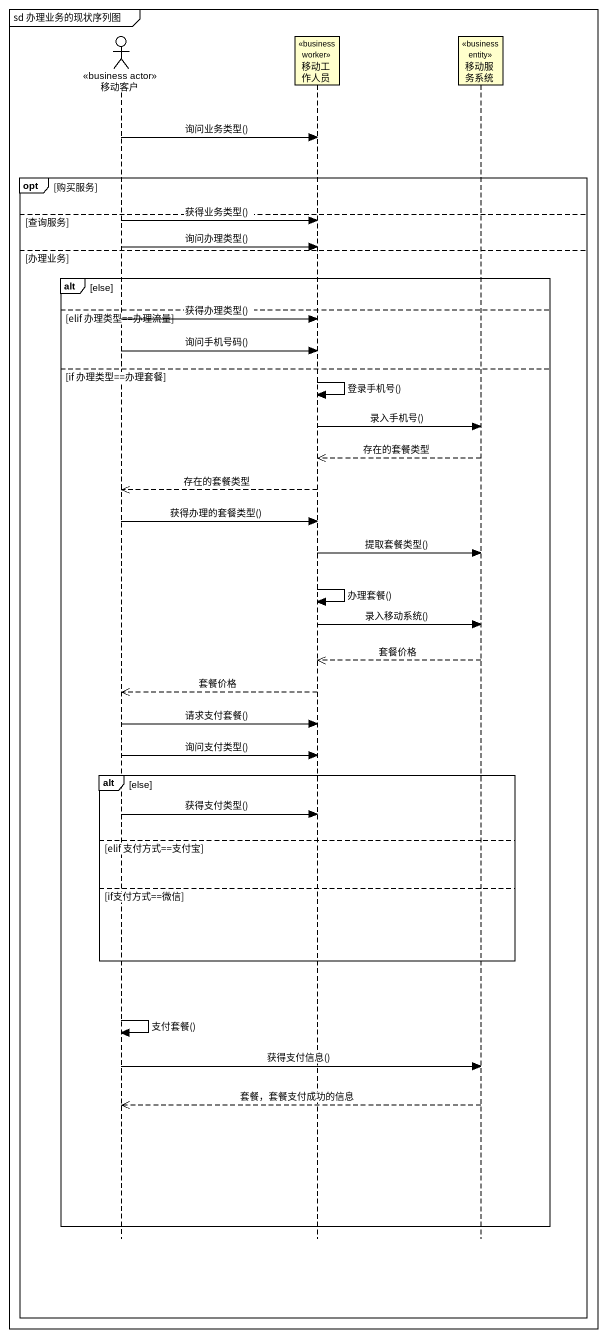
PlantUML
@startuml
mainframe sd 办理业务的现状序列图
hide footbox
actor 移动客户 <<business actor>>
participant 移动工作人员 <<business worker>>
participant 移动服务系统 <<business entity>>

移动客户 -> 移动工作人员 : 询问业务类型()
opt 购买服务
else 查询服务
  移动客户 -> 移动工作人员 : 获得业务类型()
  移动客户 -> 移动工作人员 : 询问办理类型()
else 办理业务
  alt else
  else elif 办理类型==办理流量
    移动客户 -> 移动工作人员 : 获得办理类型()
    移动客户 -> 移动工作人员 : 询问手机号码()
  else if 办理类型==办理套餐
    移动工作人员 -> 移动工作人员 : 登录手机号()
    移动工作人员 -> 移动服务系统 : 录入手机号()
    移动服务系统 -->> 移动工作人员 : 存在的套餐类型
    移动工作人员 -->> 移动客户 : 存在的套餐类型
    移动客户 -> 移动工作人员 : 获得办理的套餐类型()
    移动工作人员 -> 移动服务系统 : 提取套餐类型()
    移动工作人员 -> 移动工作人员 : 办理套餐()
    移动工作人员 -> 移动服务系统 : 录入移动系统()
    移动服务系统 -->> 移动工作人员 : 套餐价格
    移动工作人员 -->> 移动客户 : 套餐价格
    移动客户 -> 移动工作人员 : 请求支付套餐()
    移动客户 -> 移动工作人员 : 询问支付类型()
    alt else
      移动客户 -> 移动工作人员 : 获得支付类型()
    else elif 支付方式==支付宝
    else if支付方式==微信
    end
    移动客户 -> 移动客户 : 支付套餐()
    移动客户 -> 移动服务系统 : 获得支付信息()
    移动服务系统 -->> 移动客户 : 套餐，套餐支付成功的信息
  end
end
@enduml
